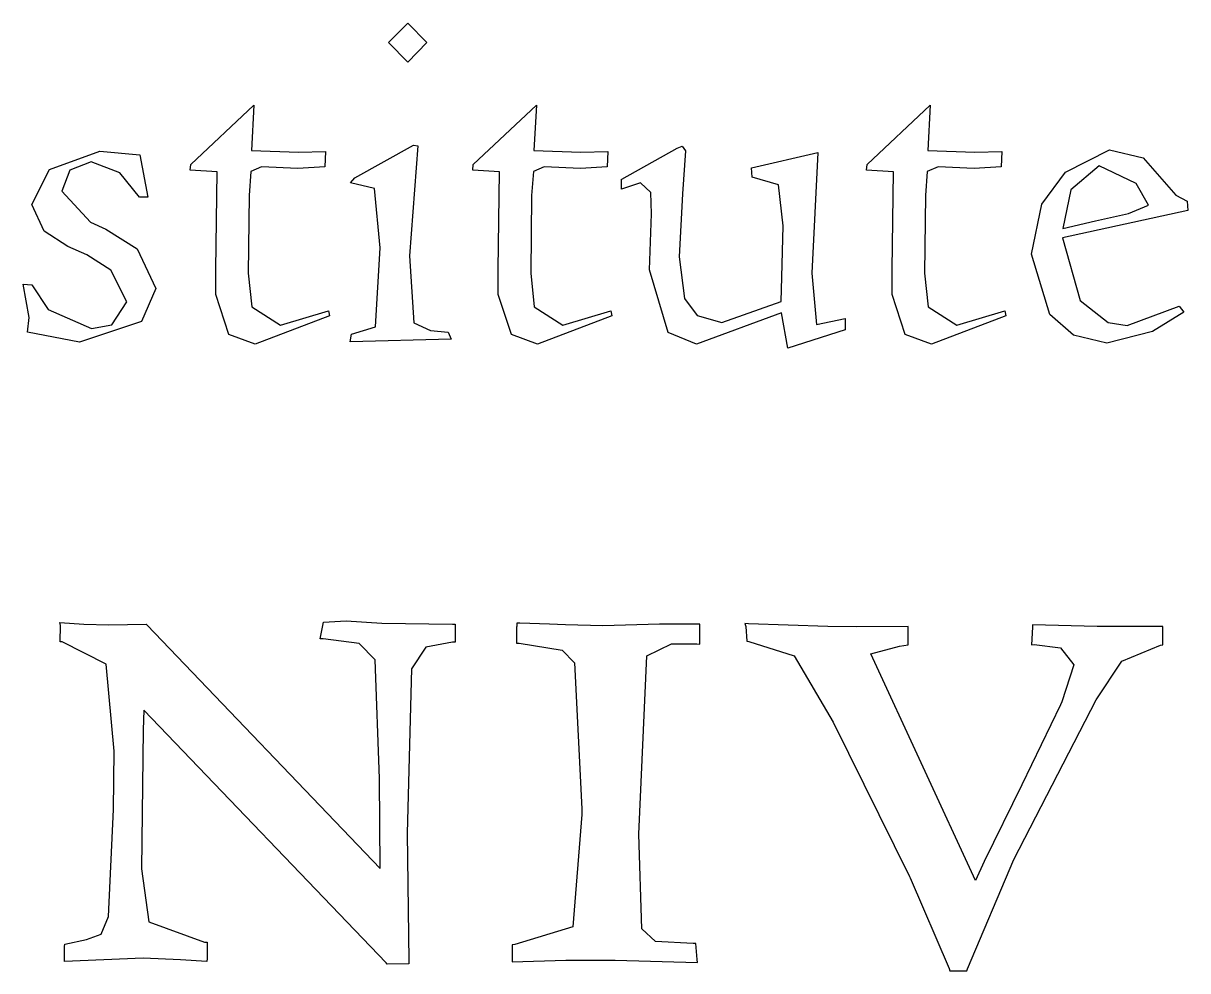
# Model space of a CAD drawing. Extents: x 0.2 to 81, y 0.5 to 18.6.
# Drawn here: x 13.46 to 24.15, y 3.63 to 12.32 of the extents above; entities that cross this region are included whole.
import ezdxf

# ---------------------------------------------------------------- set-up
doc = ezdxf.new("R2010")
doc.units = 0

msp = doc.modelspace()

# ---------------------------------------------------------------- linework, layer by layer
at = {"layer": 'Layer 1', "color": 7}
for points in [[(16.989933, 12.324829), (17.164822, 12.14703), (16.989933, 11.96923), (16.812133, 12.14703), (16.989933, 12.324829), (16.989933, 12.324829)], [(15.238922, 10.960639), (14.992331, 10.974927), (14.998152, 11.029431), (15.57706, 11.573943), (15.554041, 11.158283), (15.986899, 11.141085), (16.23349, 11.146906), (16.227669, 11.006677), (15.981078, 10.992389), (15.648497, 11.006677), (15.550337, 10.962988), (15.533933, 10.742888), (15.525466, 10.029307), (15.55801, 9.721597), (15.82074, 9.553587), (16.262065, 9.685349), (16.270532, 9.639576), (15.588437, 9.378698), (15.347633, 9.467895), (15.227281, 9.83431), (15.227281, 10.063703), (15.238922, 10.960639), (15.238922, 10.960639)], [(17.83263, 10.960639), (17.586038, 10.974927), (17.591859, 11.029431), (18.170767, 11.573943), (18.147748, 11.158283), (18.580606, 11.141085), (18.827197, 11.146906), (18.821376, 11.006677), (18.574785, 10.992389), (18.242204, 11.006677), (18.144044, 10.962988), (18.12764, 10.742888), (18.119173, 10.029307), (18.151717, 9.721597), (18.414448, 9.553587), (18.855772, 9.685349), (18.864239, 9.639576), (18.182144, 9.378698), (17.94134, 9.467895), (17.820988, 9.83431), (17.820988, 10.063703), (17.83263, 10.960639), (17.83263, 10.960639)], [(21.449215, 10.960639), (21.202623, 10.974927), (21.208444, 11.029431), (21.787352, 11.573943), (21.764333, 11.158283), (22.197191, 11.141085), (22.443782, 11.146906), (22.437961, 11.006677), (22.19137, 10.992389), (21.859054, 11.006677), (21.760893, 10.962988), (21.744489, 10.742888), (21.736023, 10.029307), (21.768566, 9.721597), (22.031297, 9.553587), (22.472622, 9.685349), (22.481088, 9.639576), (21.798993, 9.378698), (21.55819, 9.467895), (21.437838, 9.83431), (21.437838, 10.063703), (21.449215, 10.960639), (21.449215, 10.960639)], [(13.539506, 9.923209), (13.688499, 9.696859), (14.086928, 9.522102), (14.273558, 9.555108), (14.410778, 9.768693), (14.263934, 10.057783), (14.044066, 10.19864), (13.869176, 10.275899), (13.651656, 10.41745), (13.539506, 10.659808), (13.7011, 10.982203), (14.16154, 11.149816), (14.528253, 11.118331), (14.602865, 10.7286), (14.525607, 10.7286), (14.344632, 10.950751), (14.084282, 11.05245), (13.886936, 10.977903), (13.812026, 10.783104), (14.075816, 10.499471), (14.216309, 10.43359), (14.505068, 10.254798), (14.677742, 9.889078), (14.54598, 9.588247), (13.975539, 9.39616), (13.496908, 9.490616), (13.514106, 9.622379), (13.459602, 9.92903), (13.539506, 9.923209), (13.539506, 9.923209)], [(16.473996, 9.470508), (16.694658, 9.539299), (16.737521, 10.264257), (16.685927, 10.808769), (16.465265, 10.860362), (16.505481, 10.906135), (17.041526, 11.206966), (17.081743, 11.198499), (17.007131, 10.189644), (17.044437, 9.573431), (17.199218, 9.504639), (17.35982, 9.490352), (17.388395, 9.42447), (16.462619, 9.401452), (16.473996, 9.470508), (16.473996, 9.470508)], [(18.956049, 10.894758), (19.463255, 11.178391), (19.509028, 11.195589), (19.540513, 11.152727), (19.511938, 10.760085), (19.483363, 10.181178), (19.532079, 9.797466), (19.647781, 9.642272), (19.873094, 9.579252), (20.417606, 9.771339), (20.423426, 9.994911), (20.437714, 10.464811), (20.393264, 10.840982), (20.15117, 10.911956), (20.14535, 10.997946), (20.755743, 11.138439), (20.701239, 10.029307), (20.744101, 9.559408), (21.00498, 9.613912), (21.00498, 9.510725), (20.480576, 9.341656), (20.420516, 9.665506), (19.641054, 9.378962), (19.379944, 9.484663), (19.211107, 10.061057), (19.228305, 10.576994), (19.221128, 10.770404), (19.128028, 10.860627), (18.953139, 10.800567), (18.953139, 10.895023), (18.956049, 10.895023), (18.956049, 10.894758)], [(23.002581, 10.356067), (23.165829, 9.78007), (23.421681, 9.579351), (23.595777, 9.550677), (24.074407, 9.728476), (24.11727, 9.673972), (23.828973, 9.495279), (23.40951, 9.387429), (23.102916, 9.460652), (22.886562, 9.650755), (22.716038, 10.204197), (22.81147, 10.663748), (23.03023, 10.959416), (23.432529, 11.164368), (23.743083, 11.089557), (24.042922, 10.746063), (24.146109, 10.691558), (24.15193, 10.605569), (23.002581, 10.356067), (23.002581, 10.356067)], [(23.306587, 10.510848), (23.607418, 10.57964), (23.790774, 10.654252), (23.679418, 10.854178), (23.338073, 11.015408), (23.077227, 10.796532), (23.005492, 10.442321), (23.306587, 10.510848), (23.306587, 10.510848)], [(16.425313, 6.839495), (16.752073, 6.816476), (17.399772, 6.808009), (17.425436, 6.808009), (17.425436, 6.641851), (17.399772, 6.641851), (17.157282, 6.598493), (17.024329, 6.39817), (16.984112, 4.890576), (16.998399, 3.718473), (17.00131, 3.689899), (16.800756, 3.686988), (16.792289, 3.698365), (14.565559, 6.019816), (14.559738, 5.839371), (14.54545, 4.56117), (14.611464, 4.076388), (15.124358, 3.890452), (15.147377, 3.887542), (15.147377, 3.738582), (15.144466, 3.710007), (14.903696, 3.727205), (14.559738, 3.741492), (13.837426, 3.710007), (13.837426, 3.8505), (13.840337, 3.870609), (14.040891, 3.913471), (14.174505, 3.961526), (14.241445, 4.125667), (14.287482, 5.105682), (14.293303, 5.641727), (14.222031, 6.442091), (13.817583, 6.644761), (13.797474, 6.647672), (13.800385, 6.796632), (13.794564, 6.825207), (14.015226, 6.808009), (14.24462, 6.802188), (14.588577, 6.808009), (14.597044, 6.799543), (16.737785, 4.564081), (16.731964, 5.392226), (16.690722, 6.482043), (16.54366, 6.631962), (16.213117, 6.673336), (16.184542, 6.673336), (16.216027, 6.828117), (16.425313, 6.839495), (16.425313, 6.839495)], [(17.987411, 6.787901), (17.987411, 6.63312), (18.013075, 6.63312), (18.407469, 6.568694), (18.520281, 6.452674), (18.589072, 5.114413), (18.589072, 5.059909), (18.505993, 4.0283), (17.972859, 3.867698), (17.94984, 3.864788), (17.94984, 3.707096), (18.442758, 3.724294), (18.89546, 3.724294), (19.649256, 3.701276), (19.646346, 3.729851), (19.634969, 3.8759), (19.61195, 3.8759), (19.265909, 3.894917), (19.13914, 4.010573), (19.110566, 4.881845), (19.185178, 6.518291), (19.412256, 6.626472), (19.6437, 6.627299), (19.672275, 6.624389), (19.672275, 6.807745), (19.302653, 6.807745), (18.78116, 6.793457), (18.437202, 6.801924), (18.291152, 6.807745), (18.018896, 6.816211), (17.990321, 6.816211), (17.990321, 6.787636), (17.987411, 6.787636), (17.987411, 6.787901)], [(20.093756, 6.787901), (20.102223, 6.653228), (20.122331, 6.650318), (20.539248, 6.517762), (20.896236, 5.908162), (21.598439, 4.492379), (21.60426, 4.478091), (21.962506, 3.647036), (21.968326, 3.626928), (22.123108, 3.626928), (22.128928, 3.644126), (22.555965, 4.64716), (23.312673, 6.114537), (23.546597, 6.469641), (23.902957, 6.616186), (23.923066, 6.619097), (23.923066, 6.788165), (23.897401, 6.788165), (23.321404, 6.788165), (22.728209, 6.802453), (22.725298, 6.779434), (22.716832, 6.618832), (22.742496, 6.621743), (22.982572, 6.590919), (23.106563, 6.435476), (22.994909, 6.094429), (22.983531, 6.068764), (22.628196, 5.332165), (22.284239, 4.629962), (22.20407, 4.455073), (21.241252, 6.535753), (21.505042, 6.607455), (21.58521, 6.618832), (21.58521, 6.787901), (21.10658, 6.78499), (20.848611, 6.787901), (20.117833, 6.81092), (20.086348, 6.81383), (20.093756, 6.787901), (20.093756, 6.787901)]]:
    msp.add_lwpolyline(points, dxfattribs=at)

doc.saveas('drawing.dxf')
